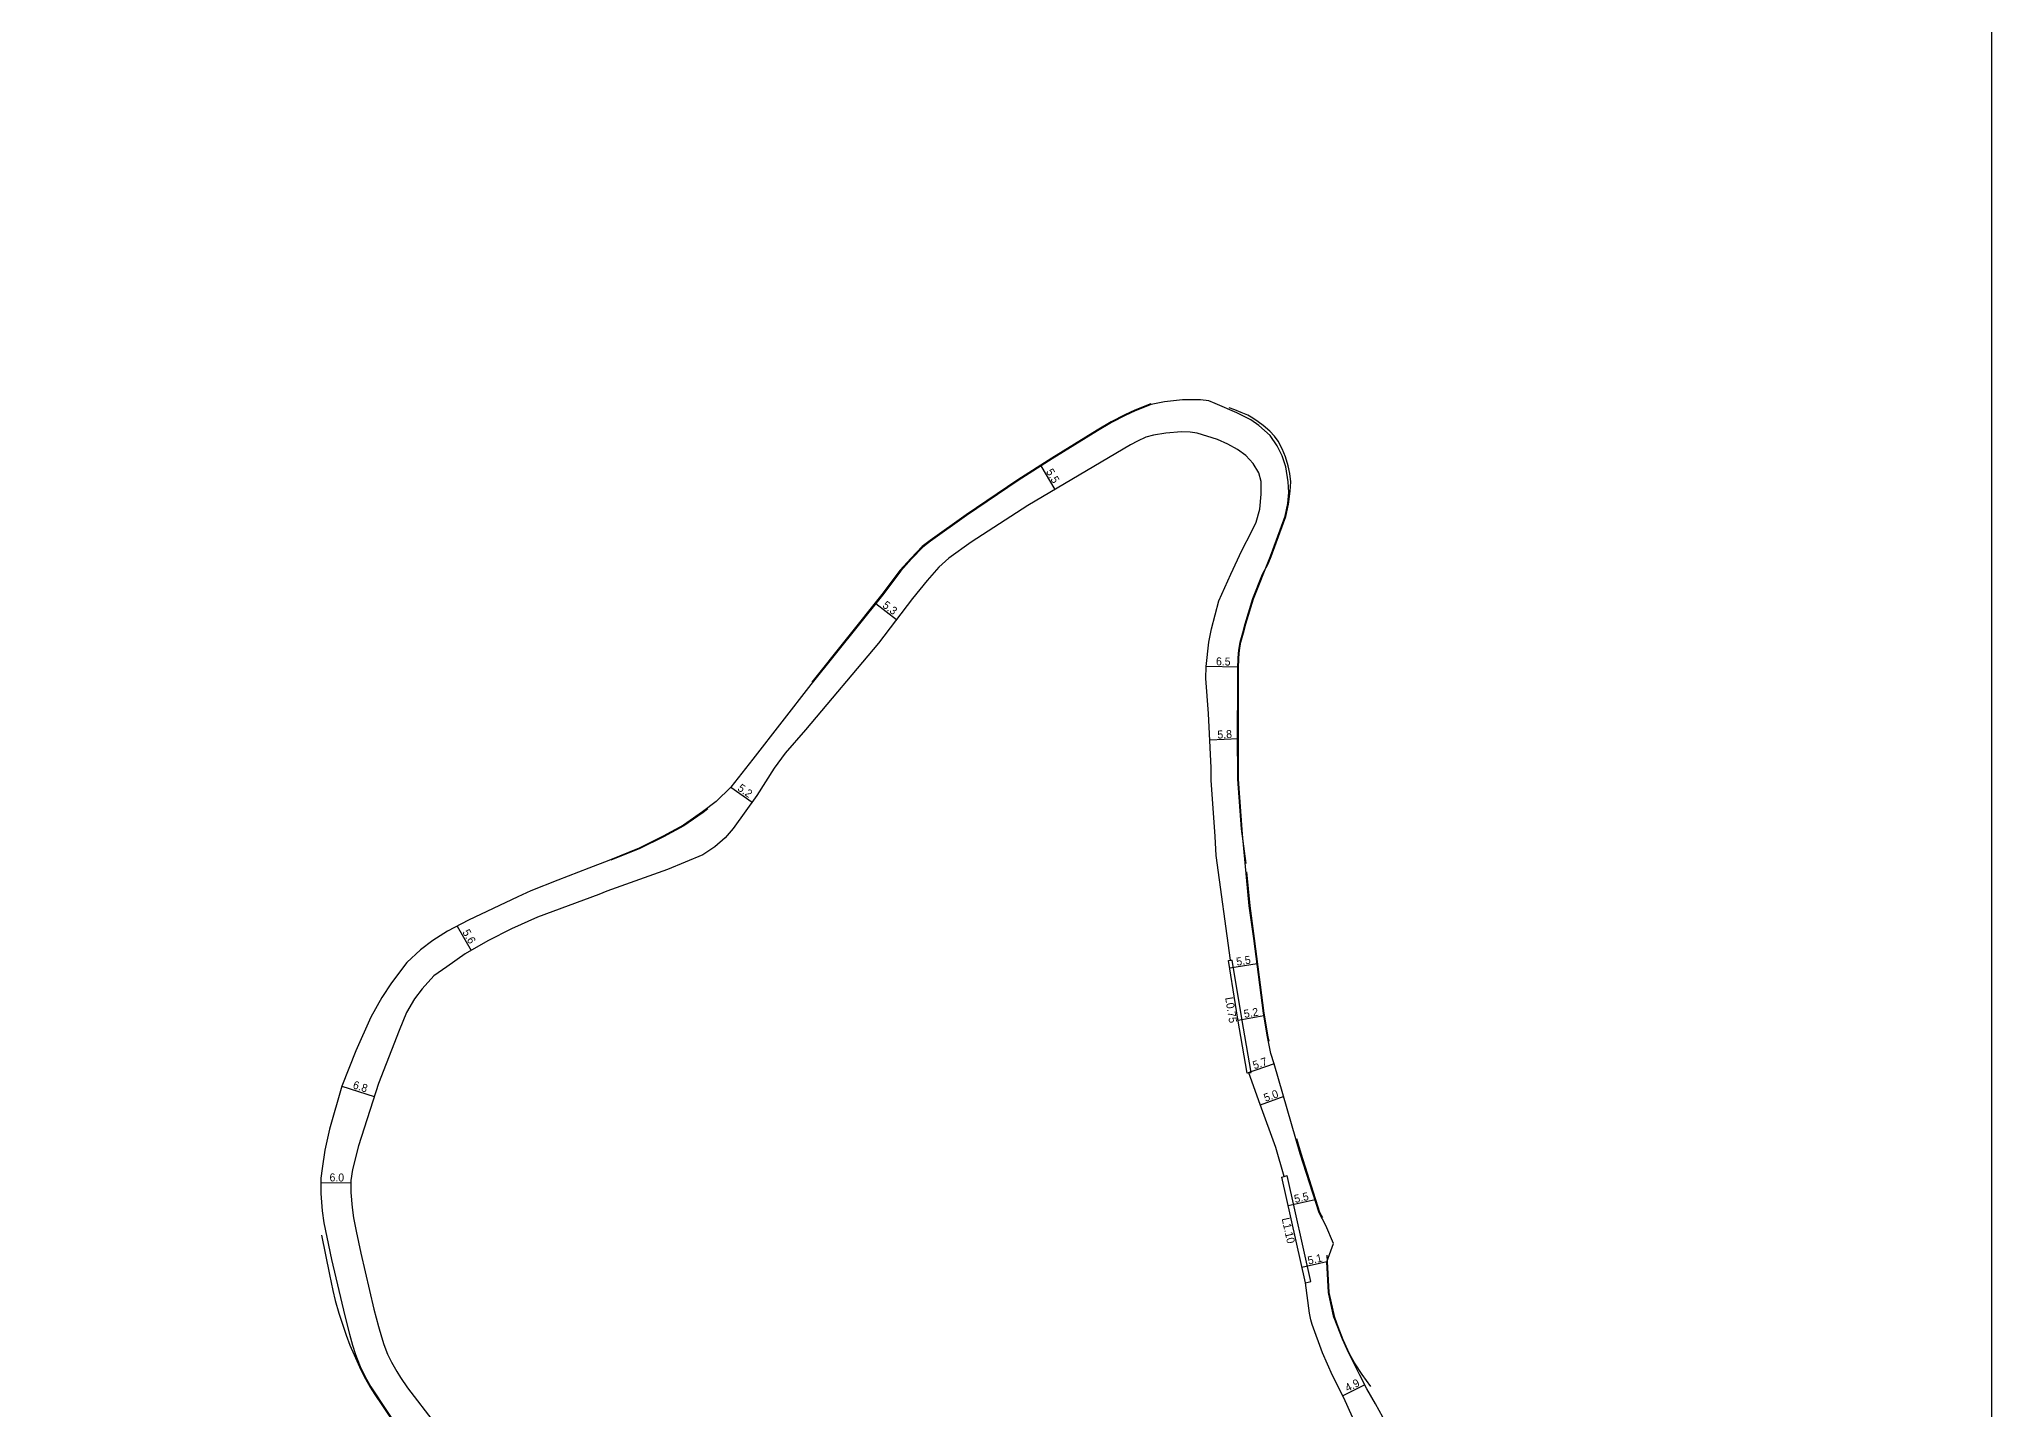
# Model space of a CAD drawing. Header units: metres. Extents: x -28000 to -23998, y -90000 to -87000.
# Drawn here: x -24390.4 to -24000, y -87978.5 to -87704.6 of the extents above; entities that cross this region are included whole.
import ezdxf

# ---------------------------------------------------------------- set-up
doc = ezdxf.new("R2010")
doc.units = ezdxf.units.M
doc.header["$LTSCALE"] = 2.5
for name, color, linetype in [('側溝・桝', 7, 'Continuous'), ('図郭', 7, 'Continuous'), ('幅員', 7, 'Continuous'), ('歩道・分離帯・安全施設', 7, 'Continuous'), ('道路', 7, 'Continuous')]:
    doc.layers.add(name, color=color, linetype=linetype)
doc.styles.get("Standard").update_dxf_attribs({"font": ''})
doc.styles.get('Standard').set_extended_font_data('@MS PGothic')

msp = doc.modelspace()

# ---------------------------------------------------------------- linework, layer by layer
at = {"layer": '側溝・桝'}
for points in [[(-24152.2, -87888.68), (-24151.87, -87888.64)], [(-24148.12, -87911.1), (-24149.97, -87900.35), (-24151.87, -87888.64)], [(-24148.58, -87911.2), (-24148.12, -87911.1)], [(-24141.46, -87931.86), (-24140.89, -87931.69)], [(-24136.19, -87952.87), (-24140.89, -87931.69)], [(-24137.25, -87953.11), (-24136.19, -87952.87)]]:
    msp.add_lwpolyline(points, dxfattribs=at)
at = {"layer": '図郭'}
msp.add_lwpolyline([(-24800, -88200), (-24000, -88200), (-24000, -87600), (-24800, -87600)], close=True, dxfattribs=at)
at = {"layer": '幅員', "flags": 128}
for points in [[(-24190.12, -87789.91), (-24187.33, -87794.62)], [(-24223.15, -87817.39), (-24218.97, -87820.57)], [(-24150.61, -87830.09), (-24157.11, -87829.95)], [(-24150.63, -87844.44), (-24156.38, -87844.72)], [(-24252.11, -87854.06), (-24247.87, -87857.06)], [(-24306.81, -87881.85), (-24304, -87886.73)], [(-24146.9, -87889.39), (-24152.36, -87890.27)], [(-24145.53, -87899.81), (-24150.69, -87900.69)], [(-24143.46, -87909.39), (-24148.87, -87911.25)], [(-24329.9, -87913.83), (-24323.38, -87915.91)], [(-24141.57, -87915.92), (-24146.26, -87917.63)], [(-24334.05, -87933.08), (-24328.05, -87933.18)], [(-24135.32, -87936.56), (-24140.66, -87937.74)], [(-24132.97, -87948.95), (-24137.93, -87950.05)], [(-24125.37, -87973.49), (-24129.74, -87975.73)]]:
    msp.add_lwpolyline(points, dxfattribs=at)
at = {"layer": '歩道・分離帯・安全施設'}
for points in [[(-24168.16, -87777.48), (-24171.34, -87778.76), (-24173.36, -87779.67), (-24176.05, -87781.08), (-24178.86, -87782.78), (-24187.94, -87788.34), (-24194.75, -87792.7), (-24205.07, -87799.69), (-24212.26, -87804.81), (-24213.84, -87806.03), (-24216.12, -87808.38), (-24218.23, -87810.74), (-24221.92, -87815.6), (-24235.94, -87833.12)], [(-24150.77, -87848.62), (-24150.79, -87847.26), (-24150.76, -87830.23), (-24150.71, -87828.42), (-24150.62, -87827.32), (-24150.51, -87826.29), (-24150.27, -87825.09), (-24149.73, -87823.22), (-24149.28, -87821.42), (-24147.78, -87816.39), (-24145.84, -87811.52), (-24144.69, -87809.44), (-24144.11, -87807.99), (-24141.16, -87799.98), (-24140.62, -87797.57), (-24140.26, -87794.97), (-24140.18, -87793.1), (-24140.38, -87791.41), (-24140.71, -87789.88), (-24141.24, -87788.1), (-24141.89, -87786.48), (-24142.7, -87784.92), (-24143.42, -87783.93), (-24144.34, -87782.98), (-24145.69, -87781.82), (-24146.68, -87781.06), (-24147.73, -87780.38), (-24148.77, -87779.78), (-24150.11, -87779.19), (-24151.37, -87778.7), (-24152.49, -87778.28)], [(-24150.05, -87862.42), (-24150.74, -87852.51), (-24150.77, -87848.62)], [(-24256.7, -87858.42), (-24257.66, -87859.16), (-24261.48, -87861.8), (-24265.57, -87864.03), (-24270.4, -87866.39), (-24276.07, -87868.7)], [(-24149.11, -87869.37), (-24150.05, -87862.42)], [(-24144.5, -87904.86), (-24144.68, -87903.95), (-24145.47, -87899.23), (-24147.4, -87884.3), (-24148.31, -87877.8), (-24148.96, -87870.98)], [(-24133.77, -87940.17), (-24134.36, -87939.08), (-24138.11, -87927.32), (-24138.97, -87924.34)], [(-24333.93, -87943.64), (-24332.35, -87951.45), (-24331.65, -87954.68), (-24331.18, -87956.64), (-24330.46, -87959.17), (-24329.9, -87960.98), (-24329.01, -87963.63), (-24328.25, -87965.62), (-24327.39, -87967.54), (-24326.35, -87969.9), (-24325.4, -87971.85), (-24324.18, -87974), (-24323.27, -87975.43), (-24321.87, -87977.53), (-24319.09, -87981.7), (-24316.68, -87985.11), (-24313.03, -87990.34), (-24309.37, -87995.83), (-24308.02, -87998), (-24306.76, -88000.62), (-24305.84, -88002.91), (-24304.92, -88006.25)], [(-24124.16, -87973.86), (-24125.89, -87971.47), (-24127.4, -87969.11), (-24128.4, -87967.33), (-24129.67, -87964.55), (-24130.68, -87961.96), (-24131.38, -87960.06), (-24132.48, -87955.07), (-24132.89, -87947.64)]]:
    msp.add_lwpolyline(points, dxfattribs=at)
at = {"layer": '道路'}
for points in [[(-24121.76, -87980), (-24123.22, -87977.32), (-24124.94, -87974.31), (-24126.41, -87971.49), (-24128.63, -87967.09), (-24129.86, -87964.42), (-24131.52, -87960.13), (-24131.53, -87960.1), (-24132.63, -87955.09), (-24132.97, -87948.95), (-24131.63, -87945.27), (-24133.13, -87941.66), (-24134.49, -87939.14), (-24138.26, -87927.36), (-24143.46, -87909.39), (-24144.16, -87907.32), (-24144.83, -87903.98), (-24145.62, -87899.26), (-24147.55, -87884.32), (-24148.46, -87877.82), (-24149.83, -87863.47), (-24150.59, -87852.5), (-24150.64, -87847.26), (-24150.61, -87830.23), (-24150.56, -87828.43), (-24150.47, -87827.34), (-24150.36, -87826.31), (-24150.12, -87825.13), (-24149.59, -87823.26), (-24149.14, -87821.46), (-24147.64, -87816.44), (-24144.25, -87807.94), (-24141.3, -87799.94), (-24140.75, -87797.44), (-24140.54, -87795.24), (-24140.66, -87793.08), (-24141.19, -87790.05), (-24141.88, -87787.88), (-24142.89, -87785.88), (-24144.29, -87783.83), (-24146.54, -87781.82), (-24148.15, -87780.7), (-24150.97, -87779.32), (-24155.3, -87777.44), (-24156.57, -87776.89), (-24158.22, -87776.67), (-24161.82, -87776.67), (-24165.4, -87777.07), (-24168.06, -87777.6), (-24171.28, -87778.9), (-24173.29, -87779.8), (-24175.98, -87781.21), (-24178.78, -87782.9), (-24187.86, -87788.47), (-24194.66, -87792.82), (-24204.98, -87799.82), (-24212.17, -87804.93), (-24213.74, -87806.14), (-24216.01, -87808.48), (-24218.12, -87810.83), (-24221.8, -87815.7), (-24236.1, -87833.56), (-24247.69, -87848.48), (-24252.11, -87854.06), (-24255.05, -87856.97), (-24257.75, -87859.04), (-24261.56, -87861.67), (-24265.64, -87863.89), (-24270.46, -87866.25), (-24276.51, -87868.72), (-24280.5, -87870.3), (-24286.67, -87872.69), (-24292.08, -87874.8), (-24294.69, -87875.99), (-24304.53, -87880.67), (-24308.73, -87882.84), (-24311.66, -87884.76), (-24314.16, -87886.57), (-24316.87, -87889.14), (-24319.95, -87893.17), (-24321.9, -87896.13), (-24324.07, -87900.07), (-24327.04, -87906.78), (-24329.9, -87913.83), (-24332.33, -87922.45), (-24333.27, -87926.64), (-24333.77, -87930.32), (-24334.04, -87932.23), (-24334.08, -87935.29), (-24333.79, -87938.73), (-24333.46, -87941.12), (-24332.88, -87944.03), (-24331.92, -87948.49), (-24329.29, -87959.76), (-24328.34, -87963.4), (-24327.73, -87965.62), (-24327.15, -87967.49), (-24326.22, -87969.84), (-24325.27, -87971.78), (-24324.05, -87973.92), (-24323.15, -87975.35), (-24321.74, -87977.45), (-24318.96, -87981.62)], [(-24127.84, -87979.96), (-24129.56, -87976.09), (-24131.83, -87971.68), (-24133.81, -87967.15), (-24135.88, -87961.44), (-24136.16, -87960.52), (-24136.42, -87959.22), (-24137.25, -87953.11), (-24141.94, -87932), (-24141.46, -87931.86), (-24143.16, -87926.1), (-24146.3, -87917.5), (-24148.58, -87911.2), (-24148.87, -87911.25), (-24150.73, -87900.47), (-24152.61, -87888.75), (-24152.2, -87888.68), (-24155.08, -87867.78), (-24155.31, -87863.92), (-24156.09, -87852.72), (-24156.11, -87850.24), (-24156.64, -87839.35), (-24157.16, -87832.35), (-24157.11, -87829.95), (-24156.52, -87825.11), (-24156.01, -87822.45), (-24154.52, -87816.87), (-24152.18, -87811.54), (-24149.92, -87806.81), (-24148.01, -87803.09), (-24147.08, -87801.12), (-24146.33, -87798.52), (-24146.09, -87795.52), (-24146.12, -87793.01), (-24146.54, -87791.27), (-24147.7, -87789.42), (-24149.18, -87787.81), (-24150.79, -87786.59), (-24152.73, -87785.57), (-24154.83, -87784.62), (-24158.87, -87783.38), (-24160.3, -87783.14), (-24161.99, -87783.07), (-24165.16, -87783.37), (-24167.61, -87783.74), (-24169.13, -87784.18), (-24170.8, -87784.93), (-24172.23, -87785.68), (-24192.7, -87797.8), (-24204.07, -87805.13), (-24208.51, -87808.36), (-24210.51, -87810.16), (-24212.86, -87812.81), (-24215.81, -87816.42), (-24222.57, -87825.3), (-24237.17, -87842.66), (-24241.27, -87847.31), (-24243.42, -87850.28), (-24246.93, -87855.73), (-24251.61, -87862.36), (-24253.26, -87864.21), (-24255.33, -87866.03), (-24257.68, -87867.64), (-24264.75, -87870.53), (-24276.88, -87874.89), (-24278.47, -87875.52), (-24290.73, -87880.06), (-24295.93, -87882.38), (-24300.71, -87884.83), (-24305.19, -87887.41), (-24308.9, -87890.01), (-24311.46, -87891.82), (-24313.79, -87894.37), (-24315.31, -87896.38), (-24316.92, -87899.15), (-24318.41, -87902.74), (-24322.55, -87913.3), (-24326.53, -87925.78), (-24327.74, -87930.47), (-24328.04, -87932.68), (-24328.08, -87935.07), (-24327.82, -87938.06), (-24327.54, -87940.13), (-24327.01, -87942.8), (-24326.06, -87947.18), (-24323.45, -87958.4), (-24322.54, -87961.85), (-24321.97, -87963.93), (-24321.49, -87965.48), (-24320.72, -87967.41), (-24319.96, -87968.97), (-24318.9, -87970.83), (-24318.12, -87972.08), (-24316.75, -87974.12), (-24311.21, -87981.34)]]:
    msp.add_lwpolyline(points, dxfattribs=at)

# ---------------------------------------------------------------- texts
at = {"layer": '側溝・桝'}
for s, rotation, p in [('L0.75', 279.119, (-24153.29, -87896.16)), ('L1.10', 282.5183, (-24141.99, -87940.3))]:
    msp.add_text(s, height=1.6, rotation=rotation, dxfattribs=at).set_placement(p)
at = {"layer": '幅員'}
for s, rotation, p in [('5.5', 300.6254, (-24189.16, -87791.04)), ('5.3', 322.7664, (-24221.93, -87818.01)), ('6.5', 358.7806, (-24155.13, -87829.74)), ('5.8', 2.8024, (-24154.8, -87844.39)), ('5.2', 324.7743, (-24250.89, -87854.61)), ('5.6', 299.9678, (-24305.83, -87883.06)), ('5.5', 9.119, (-24150.94, -87889.79)), ('5.2', 9.7544, (-24149.41, -87900.22)), ('5.7', 18.9079, (-24147.45, -87910.49)), ('6.8', 342.3282, (-24327.79, -87914.24)), ('5.0', 20.0722, (-24145.22, -87916.99)), ('6.0', 359.1013, (-24332.34, -87932.86)), ('5.5', 12.5183, (-24139.3, -87937.19)), ('5.1', 12.5183, (-24136.6, -87949.5)), ('4.9', 27.1912, (-24128.82, -87974.98))]:
    msp.add_text(s, height=1.6, rotation=rotation, dxfattribs=at).set_placement(p)

doc.saveas('drawing.dxf')
